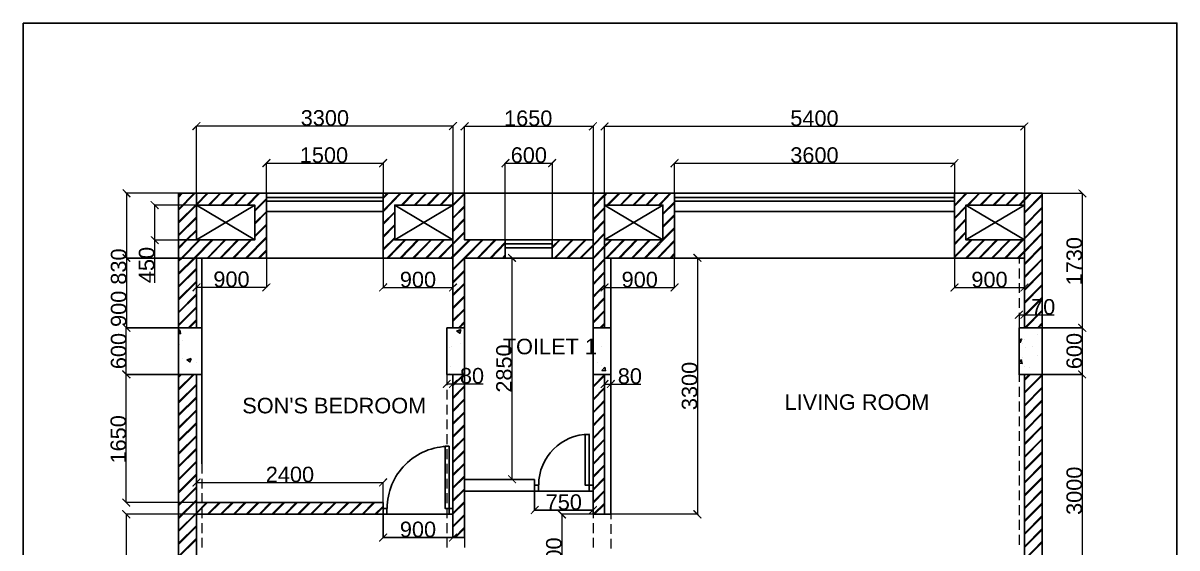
# Model space of a CAD drawing. Header units: millimetres. Extents: x 68955 to 118645, y -193284 to 16474.
# Drawn here: x 75738 to 90580, y -7670 to -915 of the extents above; entities that cross this region are included whole.
import ezdxf

# ---------------------------------------------------------------- set-up
doc = ezdxf.new("R2010")
doc.units = ezdxf.units.MM
for name, color, linetype, true_color in [('PDF2_0', 7, 'Continuous', 0x535353), ('PDF2_coloum', 7, 'Continuous', 0xdcdcdc), ('PDF2_dimension', 7, 'Continuous', 0x535353), ('PDF2_door', 7, 'Continuous', 0x535353), ('PDF2_dotted line', 7, 'Continuous', 0x535353), ('PDF2_plan', 7, 'Continuous', 0x989898), ('PDF2_TEXT', 7, 'Continuous', 0x535353), ('PDF2_window', 7, 'Continuous', 0x535353)]:
    doc.layers.add(name, color=color, linetype=linetype, true_color=true_color)
doc.styles.add('PDF Arial', font='arial.ttf')

msp = doc.modelspace()

# ---------------------------------------------------------------- hatches: boundary and pattern name
at = {"layer": 'PDF2_0', "transparency": 33554559}
for points in [[(78022.742, -2193.835), (78014.569, -2185.662), (77912.407, -2283.737), (77924.667, -2295.996)], [(81214.267, -2283.737), (81222.439, -2295.996), (81324.601, -2193.835), (81312.342, -2185.662)], [(81475.8, -2197.921), (81463.541, -2189.748), (81361.379, -2287.823), (81373.638, -2300.083)], [(83012.309, -2287.823), (83024.568, -2300.083), (83122.643, -2197.921), (83114.47, -2189.748)], [(83273.842, -2197.921), (83261.583, -2189.748), (83163.508, -2287.823), (83175.767, -2300.083)], [(88561.721, -2287.823), (88573.98, -2300.083), (88672.055, -2197.921), (88663.882, -2189.748)], [(78925.849, -2671.951), (78913.59, -2659.691), (78811.428, -2761.853), (78823.688, -2774.112)], [(80315.245, -2761.853), (80323.418, -2774.112), (80425.58, -2671.951), (80413.32, -2659.691)], [(81998.867, -2671.951), (81986.607, -2659.691), (81888.532, -2761.853), (81900.792, -2774.112)], [(82489.242, -2761.853), (82497.415, -2774.112), (82599.576, -2671.951), (82587.317, -2659.691)], [(84172.863, -2671.951), (84164.69, -2659.691), (84062.529, -2761.853), (84074.788, -2774.112)], [(87662.7, -2761.853), (87674.959, -2774.112), (87773.034, -2671.951), (87764.861, -2659.691)], [(77111.461, -3162.326), (77123.72, -3150.066), (77025.645, -3051.991), (77013.386, -3060.164)], [(89407.618, -3162.326), (89419.877, -3150.066), (89317.716, -3051.991), (89309.543, -3060.164)], [(77475.156, -3313.525), (77487.415, -3301.265), (77385.254, -3203.19), (77377.081, -3211.363)], [(77385.254, -3652.701), (77377.081, -3660.874), (77475.156, -3763.035), (77487.415, -3750.776)], [(77013.386, -3893.802), (77111.461, -3991.877), (77123.72, -3979.618), (77025.645, -3881.543)], [(82072.423, -3991.877), (82084.682, -3979.618), (81982.521, -3881.543), (81974.348, -3893.802)], [(84458.915, -3991.877), (84467.088, -3979.618), (84369.013, -3881.543), (84356.754, -3893.802)], [(78022.742, -4269.756), (78014.569, -4261.583), (77912.407, -4359.658), (77924.667, -4371.918)], [(78811.428, -4359.658), (78823.688, -4371.918), (78925.849, -4269.756), (78913.59, -4261.583)], [(80425.58, -4273.843), (80413.32, -4261.583), (80315.245, -4363.745), (80323.418, -4371.918)], [(81214.267, -4363.745), (81222.439, -4371.918), (81324.601, -4273.843), (81312.342, -4261.583)], [(83273.842, -4273.843), (83261.583, -4261.583), (83163.508, -4363.745), (83175.767, -4371.918)], [(84062.529, -4363.745), (84074.788, -4371.918), (84172.863, -4273.843), (84164.69, -4261.583)], [(87773.034, -4273.843), (87764.861, -4261.583), (87662.7, -4363.745), (87674.959, -4371.918)], [(88561.721, -4363.745), (88573.98, -4371.918), (88672.055, -4273.843), (88663.882, -4261.583)], [(88602.585, -4625.278), (88594.413, -4613.019), (88492.251, -4715.18), (88504.51, -4723.353)], [(88561.721, -4715.18), (88573.98, -4723.353), (88672.055, -4625.278), (88663.882, -4613.019)], [(77123.72, -4882.725), (77025.645, -4780.564), (77023.602, -4782.607), (77021.559, -4780.564), (77013.386, -4792.823), (77111.461, -4890.898)], [(89407.618, -4890.898), (89415.791, -4882.725), (89317.716, -4780.564), (89305.457, -4792.823)], [(89317.716, -4780.564), (89309.543, -4792.823), (89407.618, -4890.898), (89419.877, -4882.725)], [(77111.461, -5491.608), (77119.634, -5479.348), (77021.559, -5381.273), (77009.3, -5393.533)], [(77021.559, -5381.273), (77013.386, -5393.533), (77111.461, -5491.608), (77123.72, -5479.348)], [(89305.457, -5393.533), (89407.618, -5491.608), (89415.791, -5479.348), (89317.716, -5381.273)], [(81242.872, -5512.04), (81234.699, -5503.867), (81132.537, -5601.942), (81144.797, -5614.202)], [(81214.267, -5601.942), (81222.439, -5614.202), (81324.601, -5512.04), (81312.342, -5503.867)], [(83273.842, -5516.126), (83261.583, -5503.867), (83163.508, -5606.029), (83175.767, -5614.202)], [(83245.237, -5606.029), (83253.41, -5614.202), (83355.571, -5516.126), (83343.312, -5503.867)], [(78022.742, -6782.929), (78014.569, -6770.67), (77912.407, -6872.831), (77924.667, -6881.004)], [(80315.245, -6872.831), (80323.418, -6881.004), (80425.58, -6782.929), (80413.32, -6770.67)], [(81982.521, -6729.805), (81974.348, -6742.064), (82072.423, -6840.139), (82084.682, -6831.966)], [(77021.559, -7032.203), (77009.3, -7040.376), (77111.461, -7142.537), (77119.634, -7130.278)], [(77111.461, -7293.736), (77119.634, -7281.477), (77021.559, -7179.316), (77009.3, -7191.575)], [(82374.821, -7138.451), (82362.562, -7126.192), (82264.487, -7228.353), (82272.66, -7236.526)], [(82713.997, -7293.736), (82726.257, -7281.477), (82624.095, -7179.316), (82611.836, -7191.575)], [(83012.309, -7228.353), (83024.568, -7236.526), (83122.643, -7138.451), (83114.47, -7126.192)], [(84369.013, -7179.316), (84356.754, -7191.575), (84458.915, -7293.736), (84467.088, -7281.477)], [(80425.58, -7489.886), (80413.32, -7481.714), (80315.245, -7579.789), (80323.418, -7592.048)], [(81214.267, -7579.789), (81222.439, -7592.048), (81324.601, -7489.886), (81312.342, -7481.714)]]:
    msp.add_hatch(color=256, dxfattribs=at).paths.add_polyline_path(points)

# ---------------------------------------------------------------- linework, layer by layer
at = {"layer": 'PDF2_0', "color": 7, "lineweight": 25}
msp.add_lwpolyline([(75738.411, -914.773), (90580.432, -914.773), (90580.432, -17742.814), (75738.411, -17742.814)], close=True, dxfattribs=at)
for points in [[(81267.391, -3938.753), (80719.805, -3938.753)], [(81418.59, -4457.733), (81418.59, -4437.301)], [(81418.59, -4559.895), (81418.59, -4547.636), (81418.59, -4527.203), (81418.59, -4514.944)], [(81418.59, -4613.019), (81418.59, -4637.538)], [(82317.611, -6787.015), (82317.611, -6938.214)]]:
    msp.add_lwpolyline(points, dxfattribs=at)
at = {"layer": 'PDF2_coloum', "lineweight": 25}
for points in [[(77736.689, -3141.893), (77773.468, -3105.115)], [(77736.689, -3309.438), (77941.012, -3105.115)], [(77736.689, -3472.897), (77969.618, -3244.055), (78104.471, -3105.115)], [(77736.689, -3158.239), (77789.813, -3105.115)], [(77736.689, -3321.698), (77953.272, -3105.115)], [(77736.689, -3489.243), (77969.618, -3256.314), (78120.817, -3105.115)], [(78120.817, -3256.314), (78272.016, -3105.115)], [(78137.162, -3256.314), (78284.275, -3105.115)], [(78284.275, -3256.314), (78435.474, -3105.115)], [(78300.621, -3256.314), (78451.82, -3105.115)], [(78451.82, -3256.314), (78603.019, -3105.115)], [(78468.166, -3256.314), (78615.278, -3105.115)], [(78615.278, -3256.314), (78766.477, -3105.115)], [(78631.624, -3256.314), (78782.823, -3105.115)], [(80368.369, -3158.239), (80421.493, -3105.115)], [(80368.369, -3325.784), (80589.038, -3105.115)], [(80368.369, -3174.585), (80437.839, -3105.115)], [(80368.369, -3342.13), (80601.298, -3105.115)], [(80601.298, -3256.314), (80752.497, -3105.115)], [(80617.643, -3256.314), (80768.842, -3105.115)], [(80768.842, -3256.314), (80920.041, -3105.115)], [(80781.102, -3256.314), (80932.301, -3105.115)], [(80932.301, -3256.314), (81083.5, -3105.115)], [(80948.647, -3256.314), (81099.846, -3105.115)], [(81099.846, -3256.314), (81246.958, -3105.115)], [(81112.105, -3256.314), (81263.304, -3105.115)], [(81263.304, -3256.314), (81267.391, -3252.228), (81414.503, -3105.115)], [(83069.519, -3109.202), (83069.519, -3105.115)], [(83232.978, -3105.115), (83216.632, -3121.461), (83069.519, -3272.66)], [(83069.519, -3121.461), (83085.865, -3105.115)], [(83249.323, -3105.115), (83216.632, -3137.807), (83069.519, -3289.006)], [(83249.323, -3256.314), (83400.522, -3105.115)], [(83265.669, -3256.314), (83416.868, -3105.115)], [(83416.868, -3256.314), (83563.981, -3105.115)], [(83429.128, -3256.314), (83580.327, -3105.115)], [(83580.327, -3256.314), (83731.526, -3105.115)], [(83596.672, -3256.314), (83747.871, -3105.115)], [(83747.871, -3256.314), (83894.984, -3105.115)], [(83760.131, -3256.314), (83911.33, -3105.115)], [(83911.33, -3256.314), (84062.529, -3105.115)], [(83927.676, -3256.314), (84074.788, -3105.115)], [(87719.91, -3256.314), (87867.023, -3105.115)], [(87719.91, -3272.66), (87883.369, -3105.115)], [(87883.369, -3256.314), (88034.568, -3105.115)], [(87899.714, -3256.314), (88046.827, -3105.115)], [(88046.827, -3256.314), (88198.026, -3105.115)], [(88063.173, -3256.314), (88214.372, -3105.115)], [(88214.372, -3256.314), (88365.571, -3105.115)], [(88230.718, -3256.314), (88377.83, -3105.115)], [(88377.83, -3256.314), (88529.029, -3105.115)], [(88394.176, -3256.314), (88545.375, -3105.115)], [(88545.375, -3256.314), (88618.931, -3182.758), (88696.574, -3105.115)], [(88561.721, -3256.314), (88618.931, -3199.104), (88708.833, -3105.115)], [(78717.44, -3321.698), (78868.639, -3170.499)], [(78717.44, -3333.957), (78868.639, -3186.845)], [(81267.391, -3268.574), (81418.59, -3117.375)], [(83968.54, -3366.649), (84119.739, -3215.45)], [(83968.54, -3378.908), (84119.739, -3231.796)], [(88618.931, -3350.303), (88847.773, -3117.375)], [(88618.931, -3362.562), (88847.773, -3133.721)], [(77736.689, -3640.442), (77969.618, -3407.513)], [(78717.44, -3485.156), (78868.639, -3338.044)], [(78717.44, -3501.502), (78868.639, -3350.303)], [(80368.369, -3489.243), (80519.568, -3342.13)], [(80368.369, -3505.588), (80519.568, -3354.389)], [(81267.391, -3419.773), (81418.59, -3268.574)], [(81267.391, -3432.032), (81418.59, -3284.92)], [(83069.519, -3436.119), (83216.632, -3289.006)], [(83069.519, -3452.464), (83216.632, -3301.265)], [(83968.54, -3530.107), (84119.739, -3378.908)], [(83968.54, -3546.453), (84119.739, -3395.254)], [(87719.91, -3419.773), (87867.023, -3272.66)], [(87719.91, -3436.119), (87867.023, -3284.92)], [(88618.931, -3513.761), (88847.773, -3284.92)], [(88618.931, -3530.107), (88847.773, -3297.179)], [(77736.689, -3652.701), (77969.618, -3423.859)], [(78717.44, -3652.701), (78868.639, -3501.502)], [(78717.44, -3664.96), (78868.639, -3517.848)], [(80368.369, -3656.787), (80519.568, -3505.588)], [(80368.369, -3673.133), (80519.568, -3521.934)], [(81267.391, -3583.231), (81418.59, -3432.032)], [(81267.391, -3599.577), (81418.59, -3448.378)], [(83069.519, -3603.663), (83216.632, -3452.464)], [(83069.519, -3620.009), (83216.632, -3468.81)], [(83968.54, -3697.652), (84119.739, -3546.453)], [(87719.91, -3587.318), (87867.023, -3436.119)], [(87719.91, -3599.577), (87867.023, -3452.464)], [(88618.931, -3681.306), (88847.773, -3448.378)], [(88618.931, -3693.565), (88847.773, -3464.724)], [(77736.689, -3803.9), (77834.764, -3705.825), (77969.618, -3575.058)], [(77736.689, -3820.246), (77851.11, -3705.825), (77969.618, -3587.318)], [(77736.689, -3971.445), (77773.468, -3938.753), (78002.309, -3705.825)], [(77736.689, -4134.903), (77936.926, -3938.753), (78165.768, -3705.825)], [(77736.689, -3983.704), (77785.727, -3938.753), (78014.569, -3705.825)], [(77736.689, -4151.249), (77953.272, -3938.753), (78182.114, -3705.825)], [(78104.471, -3938.753), (78333.313, -3705.825)], [(78116.73, -3938.753), (78345.572, -3705.825)], [(78267.929, -3938.753), (78496.771, -3705.825)], [(78284.275, -3938.753), (78513.117, -3705.825)], [(78431.388, -3938.753), (78664.316, -3705.825)], [(78447.733, -3938.753), (78676.575, -3705.825)], [(78598.932, -3938.753), (78868.639, -3664.96)], [(78615.278, -3938.753), (78868.639, -3681.306)], [(80368.369, -3820.246), (80519.568, -3673.133)], [(80368.369, -3836.592), (80519.568, -3685.393)], [(80417.407, -3938.753), (80650.335, -3705.825)], [(80433.753, -3938.753), (80662.594, -3705.825)], [(80584.952, -3938.753), (80813.793, -3705.825)], [(80601.298, -3938.753), (80830.139, -3705.825)], [(80748.41, -3938.753), (80981.338, -3705.825)], [(80764.756, -3938.753), (80993.598, -3705.825)], [(80915.955, -3938.753), (81144.797, -3705.825)], [(80932.301, -3938.753), (81161.143, -3705.825)], [(81418.59, -3599.577), (81267.391, -3750.776), (81079.413, -3938.753)], [(81418.59, -3615.923), (81267.391, -3763.035), (81095.759, -3938.753)], [(81475.8, -3705.825), (81267.391, -3914.234), (81246.958, -3938.753)], [(81492.146, -3705.825), (81267.391, -3930.58), (81259.218, -3938.753)], [(81267.391, -4081.779), (81643.345, -3705.825)], [(81426.762, -3938.753), (81655.604, -3705.825)], [(81577.961, -3938.753), (81806.803, -3705.825)], [(81590.221, -3938.753), (81823.149, -3705.825)], [(82542.366, -3795.727), (82636.354, -3705.825)], [(82542.366, -3812.073), (82648.614, -3705.825)], [(82570.971, -3938.753), (82799.813, -3705.825)], [(82583.231, -3938.753), (82816.159, -3705.825)], [(82734.43, -3938.753), (82967.358, -3705.825)], [(82750.775, -3938.753), (82979.617, -3705.825)], [(83216.632, -3620.009), (83069.519, -3767.122), (82901.974, -3938.753)], [(83216.632, -3632.269), (83069.519, -3783.468), (82914.234, -3938.753)], [(83065.433, -3938.753), (83069.519, -3934.667), (83216.632, -3783.468), (83298.361, -3705.825)], [(83310.62, -3705.825), (83216.632, -3799.813), (83069.519, -3951.012)], [(83232.978, -3938.753), (83461.819, -3705.825)], [(83245.237, -3938.753), (83478.165, -3705.825)], [(83396.436, -3938.753), (83625.278, -3705.825)], [(83412.782, -3938.753), (83641.624, -3705.825)], [(83563.981, -3938.753), (83792.823, -3705.825)], [(83576.24, -3938.753), (83809.168, -3705.825)], [(83727.439, -3938.753), (83956.281, -3705.825)], [(83743.785, -3938.753), (84119.739, -3562.799)], [(83894.984, -3938.753), (84119.739, -3709.911)], [(87719.91, -3750.776), (87867.023, -3603.663)], [(87719.91, -3767.122), (87867.023, -3615.923)], [(87719.91, -3918.321), (87928.32, -3705.825)], [(87719.91, -3930.58), (87944.666, -3705.825)], [(87862.936, -3938.753), (88095.865, -3705.825)], [(87879.282, -3938.753), (88108.124, -3705.825)], [(88030.481, -3938.753), (88259.323, -3705.825)], [(88046.827, -3938.753), (88275.669, -3705.825)], [(88193.94, -3938.753), (88426.868, -3705.825)], [(88210.285, -3938.753), (88439.127, -3705.825)], [(88361.484, -3938.753), (88590.326, -3705.825)], [(88377.83, -3938.753), (88606.672, -3705.825)], [(88847.773, -3615.923), (88618.931, -3844.764), (88524.943, -3938.753)], [(88847.773, -3628.182), (88618.931, -3861.11), (88541.289, -3938.753)], [(78762.391, -3938.753), (78868.639, -3832.505)], [(78778.737, -3938.753), (78868.639, -3848.851)], [(81741.42, -3938.753), (81941.656, -3734.43)], [(81757.766, -3938.753), (81941.656, -3750.776)], [(83907.243, -3938.753), (84119.739, -3726.257)], [(88618.931, -4008.223), (88847.773, -3779.381)], [(88618.931, -4024.569), (88847.773, -3795.727)], [(81267.391, -4094.039), (81418.59, -3942.84)], [(81908.965, -3938.753), (81941.656, -3901.975)], [(81921.224, -3938.753), (81941.656, -3914.234)], [(83069.519, -4098.125), (83216.632, -3951.012)], [(83069.519, -4114.471), (83216.632, -3963.272)], [(84058.442, -3938.753), (84119.739, -3877.456)], [(84074.788, -3938.753), (84119.739, -3893.802)], [(88618.931, -4175.768), (88847.773, -3946.926)], [(88618.931, -4192.114), (88847.773, -3959.185)], [(77736.689, -4302.448), (77969.618, -4069.52)], [(77736.689, -4314.707), (77969.618, -4085.866)], [(81267.391, -4245.238), (81418.59, -4094.039)], [(81267.391, -4261.583), (81418.59, -4110.384)], [(83069.519, -4265.67), (83216.632, -4114.471)], [(83069.519, -4282.016), (83216.632, -4130.817)], [(88618.931, -4339.226), (88847.773, -4110.384)], [(88618.931, -4355.572), (88847.773, -4126.73)], [(77736.689, -4465.906), (77969.618, -4237.065)], [(77736.689, -4482.252), (77969.618, -4249.324)], [(81267.391, -4408.696), (81418.59, -4261.583)], [(81267.391, -4425.042), (81418.59, -4273.843)], [(83069.519, -4429.128), (83216.632, -4282.016)], [(83069.519, -4445.474), (83216.632, -4294.275)], [(88618.931, -4506.771), (88847.773, -4277.929)], [(88618.931, -4523.117), (88847.773, -4290.189)], [(77736.689, -4633.451), (77969.618, -4400.523)], [(77736.689, -4645.711), (77969.618, -4416.869)], [(81267.391, -4576.241), (81418.59, -4425.042)], [(81267.391, -4592.587), (81418.59, -4441.388)], [(83069.519, -4596.673), (83216.632, -4445.474)], [(88618.931, -4670.229), (88847.773, -4441.388)], [(77736.689, -4796.91), (77969.618, -4568.068)], [(77736.689, -4813.255), (77969.618, -4580.327)], [(81267.391, -4739.699), (81418.59, -4592.587)], [(83069.519, -4613.019), (83216.632, -4461.82)], [(88618.931, -4686.575), (88847.773, -4457.733)], [(77863.37, -4837.774), (77969.618, -4731.526)], [(77879.716, -4837.774), (77969.618, -4747.872)], [(81267.391, -4756.045), (81418.59, -4604.846)], [(83069.519, -4760.131), (83216.632, -4613.019)], [(83069.519, -4776.477), (83216.632, -4625.278)], [(88618.931, -4837.774), (88847.773, -4608.932)], [(88635.277, -4837.774), (88847.773, -4621.192)], [(81340.947, -4837.774), (81418.59, -4756.045)], [(81353.206, -4837.774), (81418.59, -4772.391)], [(83159.421, -4837.774), (83216.632, -4776.477)], [(83175.767, -4837.774), (83216.632, -4792.823)], [(88786.476, -4837.774), (88847.773, -4772.391)], [(88798.736, -4837.774), (88847.773, -4788.737)], [(77736.689, -5458.916), (77761.208, -5438.484)], [(77736.689, -5622.374), (77924.667, -5438.484)], [(77736.689, -5475.262), (77777.554, -5438.484)], [(77736.689, -5638.72), (77941.012, -5438.484)], [(81267.391, -5569.25), (81402.244, -5438.484)], [(81267.391, -5585.596), (81414.503, -5438.484)], [(83069.519, -5589.683), (83216.632, -5438.484)], [(83069.519, -5438.484), (83069.519, -5438.484)], [(83069.519, -5601.942), (83216.632, -5454.83)], [(88618.931, -5499.781), (88680.228, -5438.484)], [(88618.931, -5663.239), (88847.773, -5438.484)], [(88618.931, -5516.126), (88696.574, -5438.484)], [(88618.931, -5679.585), (88847.773, -5450.743)], [(77736.689, -5789.919), (77969.618, -5561.078)], [(77736.689, -5806.265), (77969.618, -5573.337)], [(81267.391, -5732.709), (81418.59, -5585.596)], [(81267.391, -5749.055), (81418.59, -5597.856)], [(83069.519, -5753.141), (83216.632, -5606.029)], [(83069.519, -5769.487), (83216.632, -5618.288)], [(88618.931, -5830.784), (88847.773, -5601.942)], [(88618.931, -5847.13), (88847.773, -5614.202)], [(77736.689, -5953.378), (77969.618, -5724.536)], [(77736.689, -5969.723), (77969.618, -5740.882)], [(81267.391, -5900.254), (81418.59, -5749.055)], [(81267.391, -5916.6), (81418.59, -5765.401)], [(83069.519, -5920.686), (83216.632, -5769.487)], [(83069.519, -5932.945), (83216.632, -5785.833)], [(88618.931, -5994.242), (88847.773, -5765.401)], [(88618.931, -6010.588), (88847.773, -5781.746)], [(77736.689, -6120.922), (77969.618, -5892.081)], [(77736.689, -6137.268), (77969.618, -5904.34)], [(81267.391, -6063.712), (81418.59, -5916.6)], [(81267.391, -6080.058), (81418.59, -5928.859)], [(88618.931, -6161.787), (88847.773, -5932.945)], [(77736.689, -6284.381), (77969.618, -6055.539)], [(77736.689, -6300.727), (77969.618, -6071.885)], [(81267.391, -6231.257), (81418.59, -6080.058)], [(83069.519, -6084.144), (83216.632, -5937.032)], [(83069.519, -6100.49), (83216.632, -5949.291)], [(88618.931, -6174.046), (88847.773, -5945.205)], [(77736.689, -6451.926), (77969.618, -6223.084)], [(81267.391, -6247.603), (81418.59, -6096.404)], [(83069.519, -6251.689), (83216.632, -6100.49)], [(83069.519, -6263.949), (83216.632, -6116.836)], [(88618.931, -6325.245), (88847.773, -6096.404)], [(88618.931, -6341.591), (88847.773, -6112.75)], [(77736.689, -6468.272), (77969.618, -6235.343)], [(81267.391, -6394.715), (81418.59, -6247.603)], [(81267.391, -6411.061), (81418.59, -6259.862)], [(83069.519, -6415.148), (83216.632, -6268.035)], [(83069.519, -6431.493), (83216.632, -6280.294)], [(88618.931, -6492.79), (88847.773, -6263.949)], [(88618.931, -6505.05), (88847.773, -6276.208)], [(77736.689, -6615.384), (77969.618, -6386.542)], [(77736.689, -6631.73), (77969.618, -6402.888)], [(81267.391, -6562.26), (81418.59, -6411.061)], [(81267.391, -6574.52), (81418.59, -6427.407)], [(83069.519, -6582.692), (83216.632, -6431.493)], [(83069.519, -6594.952), (83216.632, -6447.839)], [(88618.931, -6656.249), (88847.773, -6427.407)], [(88618.931, -6672.595), (88847.773, -6443.753)], [(77736.689, -6782.929), (77969.618, -6554.087)], [(77736.689, -6799.275), (77969.618, -6566.347)], [(81267.391, -6725.719), (81418.59, -6578.606)], [(81267.391, -6742.064), (81418.59, -6590.865)], [(83069.519, -6746.151), (83216.632, -6599.038)], [(83069.519, -6762.497), (83216.632, -6611.298)], [(88618.931, -6823.794), (88847.773, -6590.865)], [(88618.931, -6836.053), (88847.773, -6607.211)], [(77736.689, -6946.387), (77969.618, -6717.546)], [(77736.689, -6962.733), (77969.618, -6733.891)], [(81267.391, -6893.263), (81418.59, -6742.064)], [(81267.391, -6905.523), (81418.59, -6758.41)], [(83069.519, -6913.696), (83216.632, -6762.497)], [(83069.519, -6925.955), (83216.632, -6778.842)], [(88618.931, -6987.252), (88847.773, -6758.41)], [(88618.931, -7003.598), (88847.773, -6774.756)], [(77736.689, -7113.932), (77969.618, -6885.09)], [(77736.689, -7126.192), (77969.618, -6897.35)], [(81267.391, -7056.722), (81418.59, -6909.609)], [(81267.391, -7073.068), (81418.59, -6921.869)], [(83069.519, -7077.154), (83216.632, -6930.041)], [(83069.519, -7093.5), (83216.632, -6942.301)], [(88618.931, -7154.797), (88847.773, -6921.869)], [(88618.931, -7167.056), (88847.773, -6938.214)], [(77736.689, -7277.391), (77969.618, -7048.549)], [(77736.689, -7293.736), (77969.618, -7064.895)], [(77736.689, -7444.935), (77969.618, -7216.094), (78096.298, -7085.327)], [(77736.689, -7457.195), (77969.618, -7228.353), (78112.644, -7085.327)], [(78112.644, -7236.526), (78259.756, -7085.327)], [(78124.903, -7236.526), (78276.102, -7085.327)], [(78276.102, -7236.526), (78427.301, -7085.327)], [(78292.448, -7236.526), (78443.647, -7085.327)], [(78443.647, -7236.526), (78590.759, -7085.327)], [(78455.906, -7236.526), (78607.105, -7085.327)], [(78607.105, -7236.526), (78758.304, -7085.327)], [(78623.451, -7236.526), (78774.65, -7085.327)], [(78774.65, -7236.526), (78921.763, -7085.327)], [(78786.91, -7236.526), (78938.109, -7085.327)], [(78938.109, -7236.526), (79089.308, -7085.327)], [(78954.454, -7236.526), (79105.653, -7085.327)], [(79105.653, -7236.526), (79252.766, -7085.327)], [(79117.913, -7236.526), (79269.112, -7085.327)], [(79269.112, -7236.526), (79420.311, -7085.327)], [(79285.458, -7236.526), (79436.657, -7085.327)], [(79436.657, -7236.526), (79583.769, -7085.327)], [(79448.916, -7236.526), (79600.115, -7085.327)], [(79600.115, -7236.526), (79751.314, -7085.327)], [(79616.461, -7236.526), (79767.66, -7085.327)], [(79767.66, -7236.526), (79914.772, -7085.327)], [(79779.919, -7236.526), (79931.118, -7085.327)], [(79931.118, -7236.526), (80082.317, -7085.327)], [(79947.464, -7236.526), (80098.663, -7085.327)], [(80098.663, -7236.526), (80245.776, -7085.327)], [(80110.922, -7236.526), (80262.121, -7085.327)], [(81267.391, -7224.267), (81418.59, -7073.068)], [(81267.391, -7236.526), (81418.59, -7089.413)], [(83073.606, -7236.526), (83216.632, -7093.5)], [(83089.951, -7236.526), (83216.632, -7109.846)], [(88618.931, -7318.255), (88847.773, -7089.413)], [(88618.931, -7334.601), (88847.773, -7105.759)], [(80262.121, -7236.526), (80368.369, -7130.278)], [(80278.467, -7236.526), (80368.369, -7146.624)], [(81267.391, -7387.725), (81418.59, -7240.612)], [(81267.391, -7404.071), (81418.59, -7252.872)], [(88618.931, -7485.8), (88847.773, -7252.872)], [(88618.931, -7498.059), (88847.773, -7269.218)], [(77736.689, -7608.394), (77969.618, -7379.552)], [(77736.689, -7624.74), (77969.618, -7395.898)], [(81287.823, -7534.838), (81418.59, -7404.071)], [(81300.082, -7534.838), (81418.59, -7420.417)], [(88618.931, -7649.258), (88847.773, -7420.417)], [(77736.689, -7775.939), (77969.618, -7543.01)], [(77736.689, -7788.198), (77969.618, -7559.356)], [(88618.931, -7665.604), (88847.773, -7436.762)], [(88618.931, -7816.803), (88847.773, -7583.875)], [(88618.931, -7829.063), (88847.773, -7600.221)]]:
    msp.add_lwpolyline(points, dxfattribs=at)
at = {"layer": 'PDF2_coloum', "color": 251, "lineweight": 25, "true_color": 0x535353}
for points in [[(77736.689, -4837.774), (78039.087, -4837.774)], [(81418.59, -4837.774), (81189.748, -4837.774), (81189.748, -5438.484), (81418.59, -5438.484)], [(88618.931, -4980.8), (88618.931, -4980.8)], [(77736.689, -5438.484), (78039.087, -5438.484)]]:
    msp.add_lwpolyline(points, dxfattribs=at)
for points in [[(83298.361, -4837.774), (83298.361, -5438.484), (83069.519, -5438.484), (83069.519, -4837.774)], [(88549.462, -4837.774), (88549.462, -5438.484), (88847.773, -5438.484), (88847.773, -4837.774)]]:
    msp.add_lwpolyline(points, close=True, dxfattribs=at)
at = {"layer": 'PDF2_dimension', "lineweight": 20}
for points in [[(77969.618, -3105.115), (77969.618, -2238.786), (81267.391, -2238.786), (81267.391, -3105.115)], [(81418.59, -3105.115), (81418.59, -2242.872), (83069.519, -2242.872), (83069.519, -3105.115)], [(83216.632, -3105.115), (83216.632, -2242.872), (88618.931, -2242.872), (88618.931, -3105.115)], [(78868.639, -3105.115), (78868.639, -2716.902), (80368.369, -2716.902), (80368.369, -3105.115)], [(81941.656, -3705.825), (81941.656, -2716.902), (82542.366, -2716.902), (82542.366, -3705.825)], [(84119.739, -3105.115), (84119.739, -2716.902), (87719.91, -2716.902), (87719.91, -3105.115)], [(77736.689, -3105.115), (77066.51, -3105.115)], [(77070.597, -3105.115), (77070.597, -3938.753), (77070.597, -4837.774)], [(88847.773, -3105.115), (89362.667, -3105.115), (89362.667, -4837.774), (88847.773, -4837.774)], [(77969.618, -3256.314), (77430.205, -3256.314), (77430.205, -3705.825), (77969.618, -3705.825)], [(77430.205, -3705.825), (77430.205, -4257.497)], [(77969.618, -3938.753), (77969.618, -4318.794)], [(78868.639, -3938.753), (78868.639, -4318.794)], [(80368.369, -3938.753), (80368.369, -4318.794), (81267.391, -4318.794), (81267.391, -3938.753)], [(81418.59, -6787.015), (82027.472, -6787.015), (82027.472, -3938.753), (81418.59, -3938.753)], [(83216.632, -3938.753), (83216.632, -4318.794), (84119.739, -4318.794), (84119.739, -3938.753)], [(83220.718, -3938.753), (84413.964, -3938.753), (84413.964, -7236.526), (83220.718, -7236.526)], [(87719.91, -3938.753), (87719.91, -4318.794), (88618.931, -4318.794), (88618.931, -3938.753)], [(77969.618, -4314.707), (78868.639, -4314.707)], [(88549.462, -4666.143), (88549.462, -4837.774), (89362.667, -4837.774), (89362.667, -5438.484), (88847.773, -5438.484), (89362.667, -5438.484), (89362.667, -8437.945), (88847.773, -8437.945)], [(88549.462, -4670.229), (88618.931, -4670.229), (89003.059, -4670.229)], [(88618.931, -4837.774), (88618.931, -4666.143)], [(77969.618, -6823.794), (77969.618, -7085.327), (77066.51, -7085.327), (77066.51, -5438.484), (77736.689, -5438.484), (77066.51, -5438.484), (77066.51, -4837.774), (77736.689, -4837.774), (77066.51, -4837.774)], [(81189.748, -5438.484), (81189.748, -5561.078)], [(81267.391, -5438.484), (81267.391, -5561.078)], [(83216.632, -5438.484), (83216.632, -5561.078), (83298.361, -5561.078), (83298.361, -5438.484)], [(81189.748, -5556.991), (81267.391, -5556.991), (81655.604, -5556.991)], [(83298.361, -5561.078), (83686.575, -5561.078)], [(80368.369, -7085.327), (80368.369, -6823.794)], [(77969.618, -6827.88), (80368.369, -6827.88)], [(77969.618, -7236.526), (77062.424, -7236.526)], [(77066.51, -7236.526), (77066.51, -9635.278)], [(83069.519, -7236.526), (82669.046, -7236.526), (82669.046, -8437.945), (83069.519, -8437.945)]]:
    msp.add_lwpolyline(points, dxfattribs=at)
msp.add_lwpolyline([(77066.51, -3938.753), (77736.689, -3938.753)], close=True, dxfattribs=at)
at = {"layer": 'PDF2_door', "lineweight": 25}
for points in [[(83020.482, -6860.572), (83020.482, -6210.825), (82967.358, -6210.825), (82967.358, -6860.572)], [(81218.353, -7162.97), (81169.315, -7162.97), (81169.315, -6362.024), (81218.353, -6362.024)], [(82317.611, -6938.214), (82317.611, -6860.572), (82366.648, -6860.572), (82366.648, -6938.214)], [(83020.482, -6938.214), (83020.482, -6860.572), (83069.519, -6860.572), (83069.519, -6938.214)], [(80368.369, -7236.526), (80417.407, -7236.526), (80417.407, -7162.97), (80368.369, -7162.97)], [(81218.353, -7236.526), (81267.391, -7236.526), (81267.391, -7162.97), (81218.353, -7162.97)]]:
    msp.add_lwpolyline(points, close=True, dxfattribs=at)
for points in [[(83069.519, -6938.214), (82317.611, -6938.214)], [(81267.391, -7236.526), (80368.369, -7236.526)]]:
    msp.add_lwpolyline(points, dxfattribs=at)
for centre, radius, start, end in [((83022.525, -6858.529), 651.791, 90.0000265, 179.9999735), ((81220.396, -7160.926), 798.903, 89.9999957, 180.0000043)]:
    msp.add_arc(centre, radius, start, end, dxfattribs=at)
at = {"layer": 'PDF2_dotted line', "lineweight": 20}
for points in [[(83298.361, -3938.753), (83298.361, -4061.347)], [(88549.462, -3938.753), (88549.462, -4008.223)], [(83298.361, -4122.644), (83298.361, -4249.324)], [(88549.462, -4073.606), (88549.462, -4200.286)], [(88549.462, -4261.583), (88549.462, -4388.264)], [(83298.361, -4314.707), (83298.361, -4441.388)], [(83298.361, -4502.684), (83298.361, -4629.365)], [(88549.462, -4453.647), (88549.462, -4580.327)], [(83298.361, -4694.748), (83298.361, -4821.428)], [(88549.462, -4645.711), (88549.462, -4772.391)], [(83298.361, -4886.812), (83298.361, -5013.492)], [(88549.462, -4833.688), (88549.462, -4960.368)], [(88549.462, -5025.751), (88549.462, -5152.432)], [(83298.361, -5074.789), (83298.361, -5201.469)], [(83298.361, -5266.852), (83298.361, -5393.533)], [(88549.462, -5213.728), (88549.462, -5340.409)], [(78039.087, -5438.484), (78039.087, -5573.337)], [(81189.748, -5438.484), (81189.748, -5573.337)], [(81418.59, -5438.484), (81418.59, -5573.337)], [(83069.519, -5438.484), (83069.519, -5573.337)], [(83298.361, -5454.83), (83298.361, -5581.51)], [(88549.462, -5405.792), (88549.462, -5532.472)], [(78039.087, -5634.634), (78039.087, -5761.314)], [(81189.748, -5634.634), (81189.748, -5761.314)], [(81418.59, -5634.634), (81418.59, -5761.314)], [(83069.519, -5634.634), (83069.519, -5761.314)], [(88549.462, -5597.856), (88549.462, -5724.536)], [(83298.361, -5646.893), (83298.361, -5773.573)], [(88549.462, -5785.833), (88549.462, -5912.513)], [(78039.087, -5826.697), (78039.087, -5953.378)], [(81189.748, -5826.697), (81189.748, -5953.378)], [(81418.59, -5826.697), (81418.59, -5953.378)], [(83069.519, -5826.697), (83069.519, -5953.378)], [(83298.361, -5838.957), (83298.361, -5965.637)], [(78039.087, -6014.675), (78039.087, -6141.355)], [(81189.748, -6014.675), (81189.748, -6141.355)], [(81418.59, -6014.675), (81418.59, -6141.355)], [(83069.519, -6014.675), (83069.519, -6141.355)], [(83298.361, -6026.934), (83298.361, -6153.614)], [(88549.462, -5977.896), (88549.462, -6104.577)], [(78039.087, -6206.738), (78039.087, -6333.418)], [(81189.748, -6206.738), (81189.748, -6333.418)], [(81418.59, -6206.738), (81418.59, -6333.418)], [(83069.519, -6206.738), (83069.519, -6333.418)], [(83298.361, -6218.998), (83298.361, -6345.678)], [(88549.462, -6165.874), (88549.462, -6292.554)], [(88549.462, -6357.937), (88549.462, -6484.617)], [(78039.087, -6398.802), (78039.087, -6525.482)], [(81189.748, -6398.802), (81189.748, -6525.482)], [(81418.59, -6398.802), (81418.59, -6525.482)], [(83069.519, -6398.802), (83069.519, -6525.482)], [(83298.361, -6406.975), (83298.361, -6537.741)], [(78039.087, -6586.779), (78039.087, -6713.459)], [(81189.748, -6586.779), (81189.748, -6713.459)], [(81418.59, -6586.779), (81418.59, -6713.459)], [(83069.519, -6586.779), (83069.519, -6713.459)], [(83298.361, -6599.038), (83298.361, -6725.719)], [(88549.462, -6550.001), (88549.462, -6676.681)], [(78039.087, -6778.842), (78039.087, -6905.523)], [(81189.748, -6778.842), (81189.748, -6905.523)], [(81418.59, -6778.842), (81418.59, -6905.523)], [(83069.519, -6778.842), (83069.519, -6905.523)], [(83298.361, -6791.102), (83298.361, -6917.782)], [(88549.462, -6737.978), (88549.462, -6864.658)], [(78039.087, -6966.82), (78039.087, -7093.5)], [(81189.748, -6966.82), (81189.748, -7093.5)], [(81418.59, -6966.82), (81418.59, -7093.5)], [(83069.519, -6966.82), (83069.519, -7093.5)], [(88549.462, -6930.041), (88549.462, -7056.722)], [(83298.361, -6979.079), (83298.361, -7105.759)], [(88549.462, -7118.019), (88549.462, -7248.785)], [(78039.087, -7158.883), (78039.087, -7285.563)], [(81189.748, -7158.883), (81189.748, -7285.563)], [(81418.59, -7158.883), (81418.59, -7285.563)], [(83069.519, -7158.883), (83069.519, -7285.563)], [(83298.361, -7171.143), (83298.361, -7297.823)], [(78039.087, -7350.947), (78039.087, -7477.627)], [(81189.748, -7350.947), (81189.748, -7477.627)], [(81418.59, -7350.947), (81418.59, -7477.627)], [(83069.519, -7350.947), (83069.519, -7477.627)], [(83298.361, -7363.206), (83298.361, -7489.886)], [(88549.462, -7310.082), (88549.462, -7436.762)], [(78039.087, -7538.924), (78039.087, -7665.604)], [(81189.748, -7538.924), (81189.748, -7665.604)], [(81418.59, -7538.924), (81418.59, -7665.604)], [(83069.519, -7538.924), (83069.519, -7665.604)], [(83298.361, -7551.183), (83298.361, -7677.864)], [(88549.462, -7502.146), (88549.462, -7628.826)]]:
    msp.add_lwpolyline(points, dxfattribs=at)
at = {"layer": 'PDF2_plan', "color": 251, "lineweight": 25, "true_color": 0x535353}
for points in [[(88847.773, -13317.178), (88847.773, -3105.115), (77736.689, -3105.115), (77736.689, -7236.526), (77736.689, -8012.953)], [(77736.689, -3938.753), (78868.639, -3938.753), (78868.639, -3105.115)], [(78717.44, -3256.314), (77969.618, -3705.825), (77969.618, -3105.115)], [(80368.369, -3105.115), (80368.369, -3938.753), (81267.391, -3938.753)], [(81267.391, -4837.774), (81267.391, -3105.115)], [(81418.59, -3105.115), (81418.59, -3705.825), (81941.656, -3705.825), (81941.656, -3938.753), (81418.59, -3938.753), (81418.59, -7236.526), (81418.59, -7534.838), (81267.391, -7534.838), (81267.391, -5438.484)], [(83216.632, -5438.484), (83216.632, -7236.526), (83069.519, -7236.526), (83069.519, -3105.115)], [(83216.632, -4837.774), (83216.632, -3105.115)], [(83216.632, -3938.753), (84119.739, -3938.753), (84119.739, -3105.115)], [(87719.91, -3105.115), (87719.91, -3938.753), (88618.931, -3938.753)], [(88618.931, -4837.774), (88618.931, -3105.115)], [(77736.689, -3705.825), (78717.44, -3705.825), (78717.44, -3256.314), (77969.618, -3256.314), (78717.44, -3705.825)], [(80519.568, -3705.825), (81267.391, -3256.314), (80519.568, -3256.314), (80519.568, -3705.825), (81267.391, -3705.825), (80519.568, -3256.314)], [(83968.54, -3256.314), (83216.632, -3705.825), (83968.54, -3705.825), (83968.54, -3256.314), (83216.632, -3256.314), (83968.54, -3705.825)], [(87867.023, -3705.825), (88618.931, -3256.314), (87867.023, -3256.314), (87867.023, -3705.825), (88618.931, -3705.825), (87867.023, -3256.314)], [(83069.519, -3705.825), (82542.366, -3705.825), (82542.366, -3938.753), (83069.519, -3938.753)], [(77969.618, -4837.774), (77969.618, -3938.753)], [(78039.087, -3938.753), (78039.087, -6586.779)], [(78868.639, -3938.753), (80368.369, -3938.753)], [(83216.632, -7236.526), (83298.361, -7236.526), (83298.361, -3938.753)], [(84119.739, -3938.753), (87719.91, -3938.753)], [(78039.087, -4837.774), (78039.087, -5438.484)], [(80368.369, -7538.924), (80368.369, -7236.526), (77969.618, -7236.526), (77969.618, -5438.484)], [(88618.931, -12716.468), (88618.931, -5438.484)], [(81418.59, -6787.015), (82317.611, -6787.015)], [(81418.59, -6938.214), (82317.611, -6938.214), (82317.611, -7183.402), (83069.519, -7183.402), (83069.519, -6938.214)], [(77969.618, -7085.327), (80368.369, -7085.327), (80368.369, -7236.526)], [(81267.391, -7538.924), (81267.391, -7236.526), (81267.391, -7085.327)], [(77969.618, -8012.953), (77969.618, -7236.526), (78267.929, -7236.526)], [(80368.369, -7534.838), (81267.391, -7534.838)]]:
    msp.add_lwpolyline(points, dxfattribs=at)
at = {"layer": 'PDF2_plan', "lineweight": 25}
for points in [[(77736.689, -4882.725), (77753.035, -4866.379), (77765.295, -4911.33), (77736.689, -4911.33)], [(83147.162, -4837.774), (83147.162, -4837.774)], [(77785.727, -4997.146), (77785.727, -4997.146)], [(81197.921, -4960.368), (81197.921, -4960.368)], [(81369.552, -5033.924), (81369.552, -5033.924)], [(88549.462, -4993.06), (88582.153, -4980.8), (88565.807, -5025.751), (88549.462, -5013.492)], [(88594.413, -5042.097), (88594.413, -5042.097)], [(88790.563, -4919.503), (88790.563, -4919.503)], [(88839.6, -4956.282), (88839.6, -4956.282)], [(77748.949, -5054.357), (77748.949, -5054.357)], [(81226.526, -5091.135), (81226.526, -5091.135)], [(81242.872, -5082.962), (81242.872, -5082.962)], [(83183.94, -5074.789), (83183.94, -5074.789)], [(88631.191, -5087.048), (88631.191, -5087.048)], [(88717.006, -5082.962), (88717.006, -5082.962)], [(88782.39, -5193.296), (88782.39, -5193.296)], [(77793.9, -5230.074), (77793.9, -5230.074)], [(77965.531, -5287.285), (77965.531, -5287.285)], [(81234.699, -5336.322), (81234.699, -5336.322)], [(83126.73, -5279.112), (83126.73, -5279.112)], [(83175.767, -5328.149), (83175.767, -5328.149)], [(88549.462, -5287.285), (88582.153, -5246.42)], [(88549.462, -5291.371), (88590.326, -5295.458), (88578.067, -5246.42)], [(88590.326, -5217.815), (88590.326, -5217.815)], [(88618.931, -5340.409), (88618.931, -5340.409)], [(81218.353, -5426.224), (81218.353, -5426.224)], [(83228.891, -5377.187), (83228.891, -5377.187)], [(88688.401, -5344.495), (88688.401, -5344.495)]]:
    msp.add_lwpolyline(points, dxfattribs=at)
for points in [[(81369.552, -4858.206), (81357.293, -4907.244), (81316.428, -4878.639)], [(77900.148, -5230.074), (77883.802, -5275.025), (77847.024, -5250.507)], [(83220.718, -5344.495), (83228.891, -5389.446), (83183.94, -5385.36)]]:
    msp.add_lwpolyline(points, close=True, dxfattribs=at)
at = {"layer": 'PDF2_window', "lineweight": 25}
for points in [[(78868.639, -3105.115), (80368.369, -3105.115)], [(84119.739, -3105.115), (87719.91, -3105.115)], [(78868.639, -3158.239), (80368.369, -3158.239)], [(78868.639, -3207.277), (80368.369, -3207.277)], [(84119.739, -3158.239), (87719.91, -3158.239)], [(84119.739, -3207.277), (87719.91, -3207.277)], [(78868.639, -3338.044), (80368.369, -3338.044)], [(84119.739, -3338.044), (87719.91, -3338.044)], [(81941.656, -3705.825), (82542.366, -3705.825)], [(81941.656, -3754.862), (82542.366, -3754.862)], [(81941.656, -3807.986), (82542.366, -3807.986)], [(81941.656, -3938.753), (82542.366, -3938.753)]]:
    msp.add_lwpolyline(points, dxfattribs=at)

# ---------------------------------------------------------------- texts
at = {"layer": 'PDF2_TEXT', "attachment_point": 7, "style": 'PDF Arial'}
for s, insert, char_height in [('3300', (79309.976, -2238.246), 199.9822), ('1650', (81925.311, -2242.196), 199.9822), ('5400', (85607.211, -2242.196), 199.9822), ('1500', (79297.717, -2716.226), 199.9822), ('600', (82011.126, -2716.226), 199.9822), ('3600', (85607.211, -2716.362), 199.9822), ('900', (78186.2, -4314.031), 199.9822), ('900', (80584.952, -4318.118), 199.9822), ('900', (83437.301, -4318.118), 199.9822), ('900', (87936.493, -4318.118), 199.9822), ('70', (88704.747, -4669.553), 199.9822), ('TOILET 1', (81908.965, -5180.361), 199.9822), ('80', (81357.293, -5556.315), 199.9822), ('80', (83388.263, -5560.401), 199.9822), ("SON'S BEDROOM", (78558.068, -5940.442), 199.98223), ('LIVING ROOM', (85533.654, -5895.491), 199.98223), ('2400', (78860.466, -6827.204), 199.9822), ('750', (82460.637, -7182.726), 199.9822), ('900', (80584.952, -7534.161), 199.9822)]:
    msp.add_mtext(s, dxfattribs=dict(at, insert=insert, char_height=char_height))
at = {"layer": 'PDF2_TEXT', "attachment_point": 7, "rotation": 90, "style": 'PDF Arial'}
for s, insert, char_height in [('1730', (89362.127, -4290.189), 199.9822), ('600 900 830', (77070.057, -5369.014), 199.98223), ('450', (77429.529, -4261.583), 199.9822), ('600', (89361.991, -5369.014), 199.9822), ('2850', (82026.796, -5671.412), 199.9822), ('3300', (84413.425, -5896.167), 199.9822), ('1650', (77065.834, -6582.692), 199.9822), ('3000', (89362.127, -7244.699), 199.9822), ('1200', (82668.37, -8155.979), 199.9822)]:
    msp.add_mtext(s, dxfattribs=dict(at, insert=insert, char_height=char_height))

doc.saveas('drawing.dxf')
